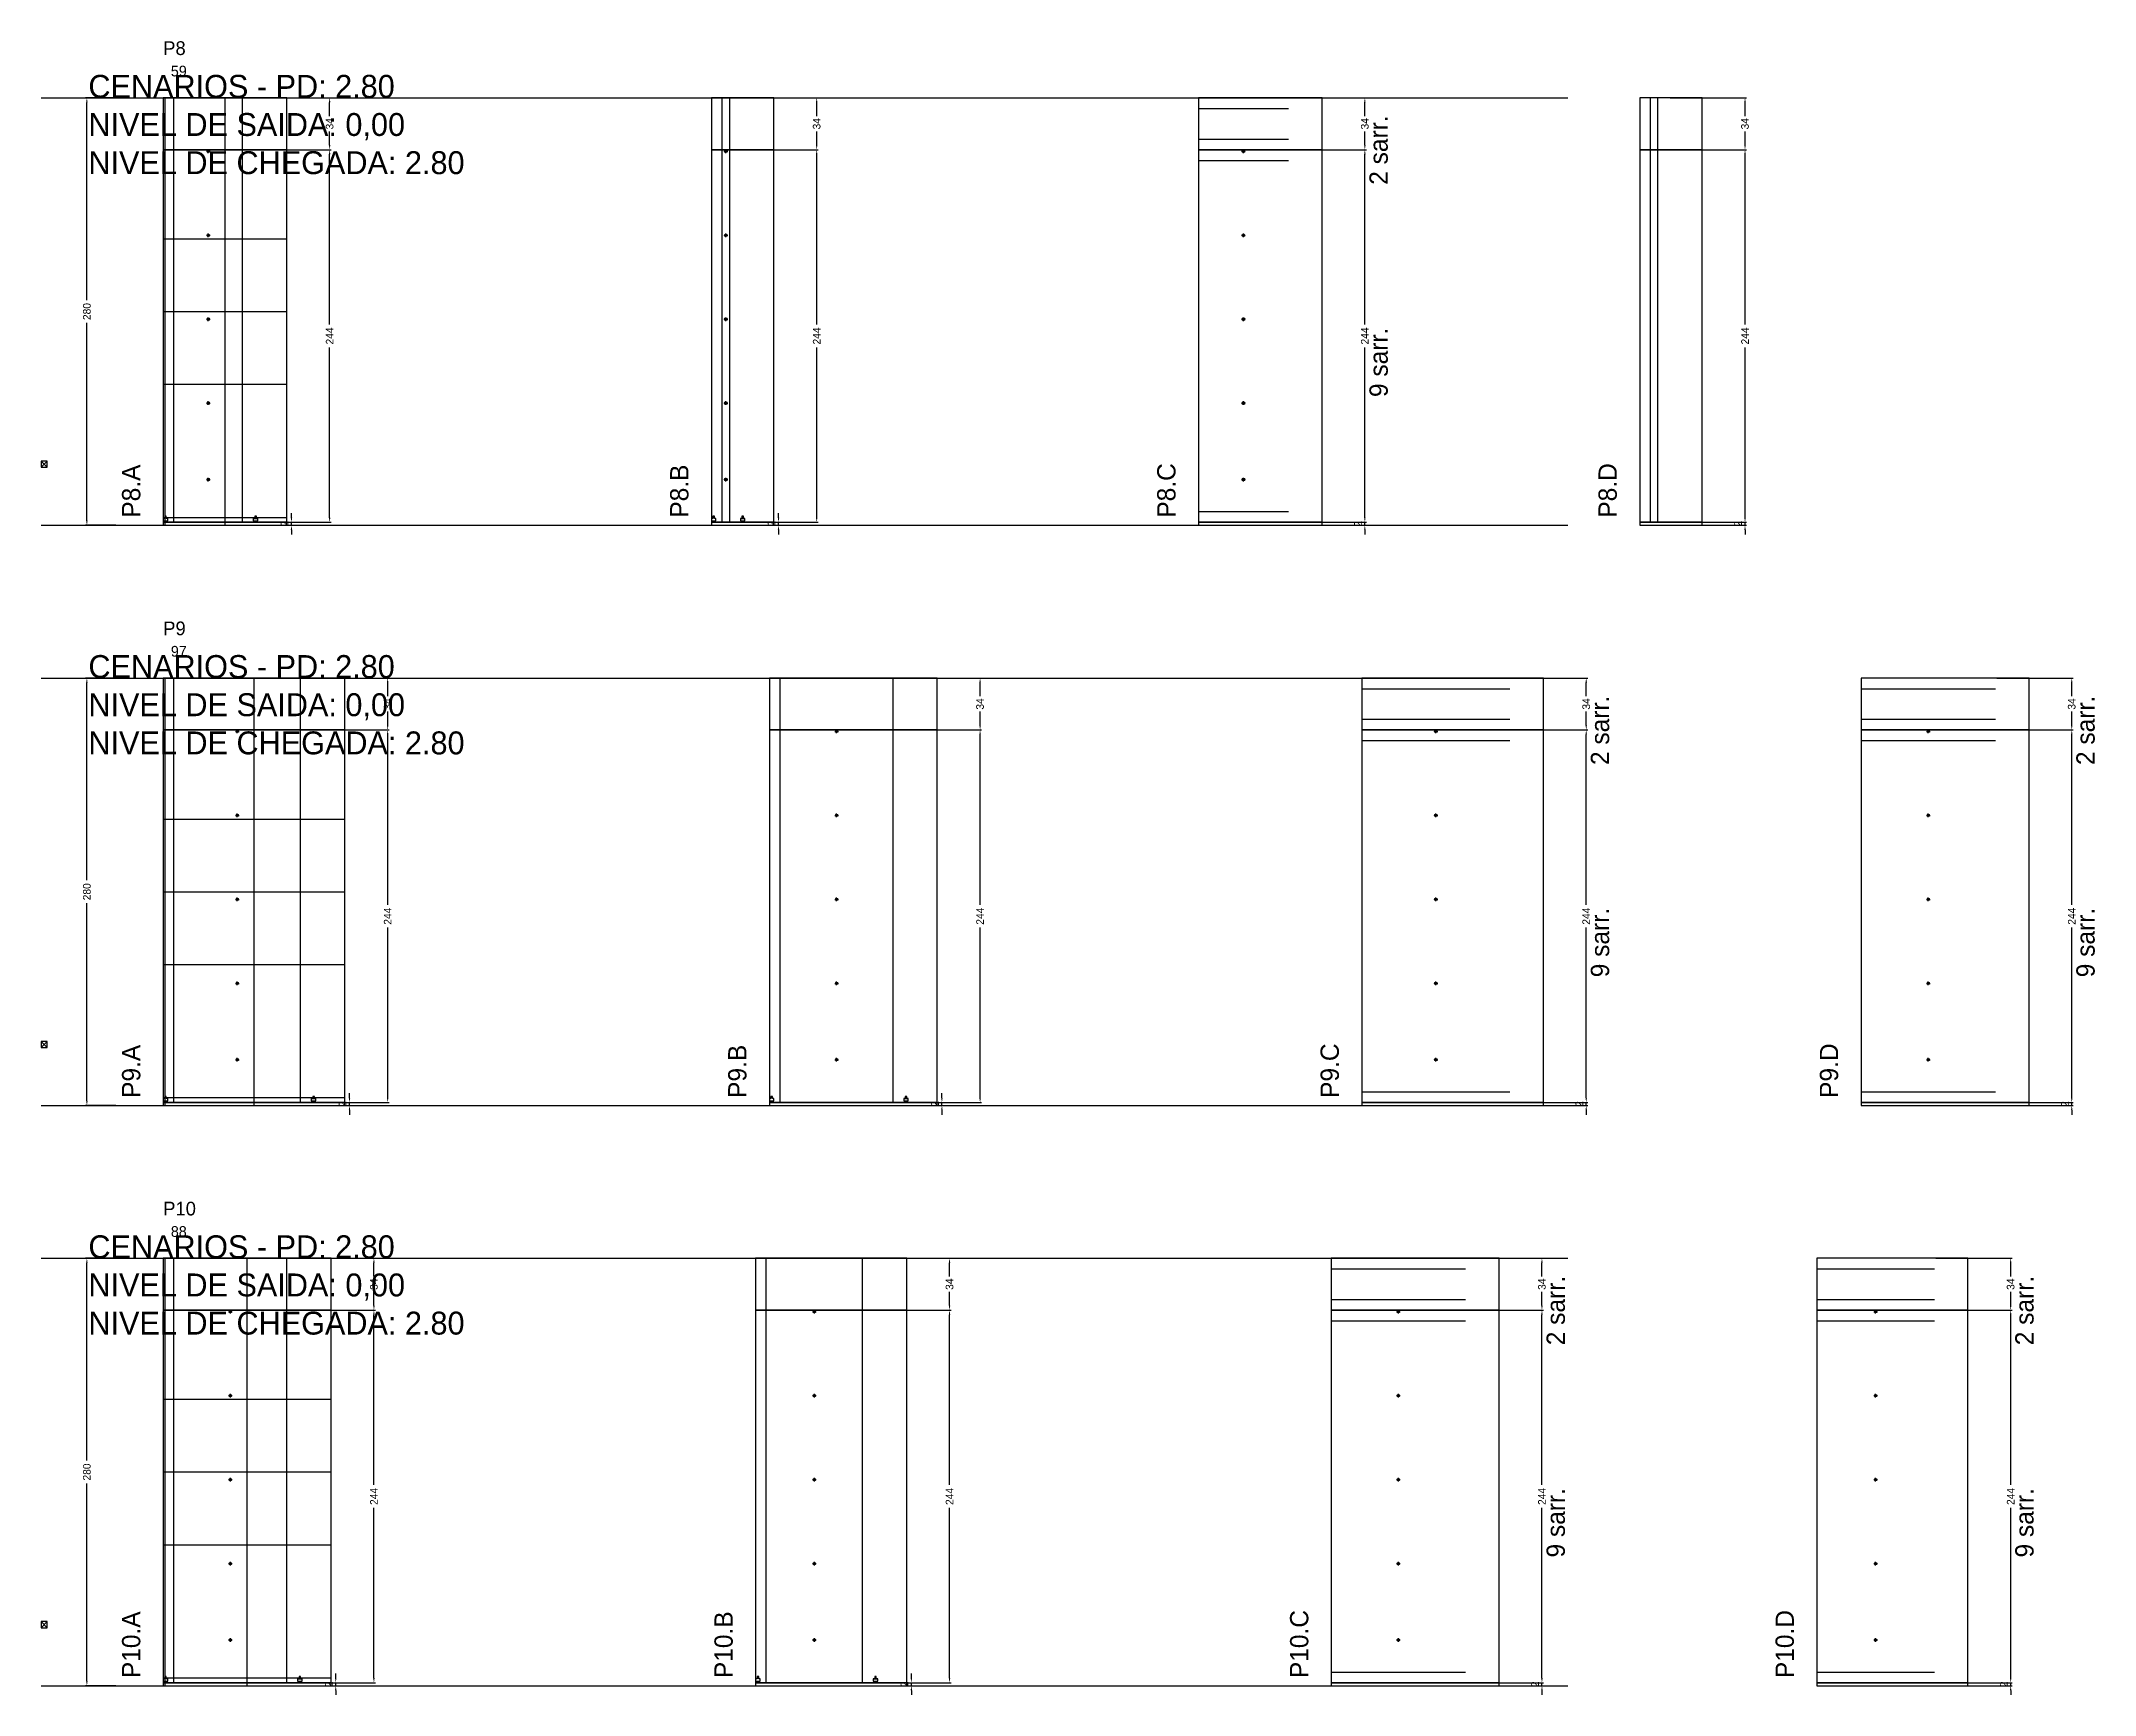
# Model space of a CAD drawing. Header units: centimetres. Extents: x -10500 to 4141, y -7986 to 295.
# Drawn here: x -7000 to -5655, y -3806 to -2723 of the extents above; entities that cross this region are included whole.
import ezdxf

# ---------------------------------------------------------------- set-up
doc = ezdxf.new("R2010")
doc.units = ezdxf.units.CM
doc.linetypes.add('DASHED', pattern=[2, -2])
for name, color, linetype in [('CHAPA', 140, 'Continuous'), ('COTA', 241, 'Continuous'), ('COTAS FURACAO', 16, 'Continuous'), ('Madeira', 30, 'Continuous'), ('MEIO_PONT', 160, 'Continuous'), ('NOMENCLATURA', 7, 'Continuous'), ('Nível', 160, 'Continuous'), ('Painéis', 200, 'Continuous'), ('Perfil Metálico', 150, 'Continuous'), ('SARR_2.2x7', 40, 'Continuous'), ('SARRAFO DE PRESSAO', 200, 'Continuous'), ('texto', 7, 'Continuous'), ('TEXTO_GERAL', 7, 'Continuous')]:
    doc.layers.add(name, color=color, linetype=linetype)
doc.dimstyles.new('PAINEL-NOVA', dxfattribs={"dimtxt": 5, "dimasz": 3, "dimexe": 1, "dimexo": 1, "dimgap": 1, "dimtad": 1, "dimcen": 2.5, "dimazin": 3, "dimtfac": 1, "dimtmove": 0, "dimatfit": 3})

# ---------------------------------------------------------------- blocks, each defined once
blk = doc.blocks.new('_CLOSEDFILLED')
at = {"color": 0, "linetype": 'BYBLOCK'}
blk.add_solid([(-1, 0.16), (0, 0), (-1, -0.16)], dxfattribs=at)
blk = doc.blocks.new('*D183')
for p, q in [((-6951, -2760), (-6971, -2760)), ((-6970, -2892.5), (-6970, -2763)), ((-6970, -3037), (-6970, -2907.5)), ((-6951, -3040), (-6971, -3040))]:
    blk.add_line(p, q)
at = {"layer": 'Defpoints'}
for p in [(-6950, -2760), (-6970, -3040), (-6950, -3040)]:
    blk.add_point(p, dxfattribs=at)
at = {"layer": 'COTA', "xscale": 3, "yscale": 3}
for p, rotation in [((-6970, -2760), 90), ((-6970, -3040), 270)]:
    blk.add_blockref('_CLOSEDFILLED', p, dxfattribs=dict(at, rotation=rotation))
at = {"layer": 'COTA', "insert": (-6970, -2900), "char_height": 5, "attachment_point": 5, "rotation": 90}
blk.add_mtext('280', dxfattribs=at)
blk = doc.blocks.new('MULDURA')
at = {"layer": 'Paineis'}
for p, q in [((0, 0), (4, 4)), ((4, 0), (0, 4))]:
    blk.add_line(p, q, dxfattribs=at)
blk.add_lwpolyline([(0, 0), (4, 0), (4, 4), (0, 4)], close=True, dxfattribs=at)
blk = doc.blocks.new('*D185')
for p, q in [((-6860, -2794), (-6810, -2794)), ((-6811, -2908.5), (-6811, -2797)), ((-6811, -3035), (-6811, -2923.5)), ((-6860, -3038), (-6810, -3038))]:
    blk.add_line(p, q)
at = {"layer": 'Defpoints'}
for p in [(-6861, -2794), (-6861, -3038), (-6811, -3038)]:
    blk.add_point(p, dxfattribs=at)
at = {"layer": 'COTA', "xscale": 3, "yscale": 3}
for p, rotation in [((-6811, -2794), 90), ((-6811, -3038), 270)]:
    blk.add_blockref('_CLOSEDFILLED', p, dxfattribs=dict(at, rotation=rotation))
at = {"layer": 'COTA', "insert": (-6811, -2916), "char_height": 5, "attachment_point": 5, "rotation": 90}
blk.add_mtext('244', dxfattribs=at)
blk = doc.blocks.new('*D186')
for p, q in [((-6860, -2760), (-6810, -2760)), ((-6811, -2772), (-6811, -2763)), ((-6811, -2791), (-6811, -2782)), ((-6860, -2794), (-6810, -2794))]:
    blk.add_line(p, q)
at = {"layer": 'Defpoints'}
for p in [(-6861, -2760), (-6861, -2794), (-6811, -2794)]:
    blk.add_point(p, dxfattribs=at)
at = {"layer": 'COTA', "xscale": 3, "yscale": 3}
for p, rotation in [((-6811, -2760), 90), ((-6811, -2794), 270)]:
    blk.add_blockref('_CLOSEDFILLED', p, dxfattribs=dict(at, rotation=rotation))
at = {"layer": 'COTA', "insert": (-6811, -2777), "char_height": 5, "attachment_point": 5, "rotation": 90}
blk.add_mtext('34', dxfattribs=at)
blk = doc.blocks.new('SLIPTEE')
at = {"layer": 'Paineis'}
blk.add_lwpolyline([(0, 0), (3, 0), (3, 1.5), (2, 1.5), (2, 3), (1, 3), (1, 1.5), (0, 1.5)], close=True, dxfattribs=at)
blk = doc.blocks.new('SLIPTDD')
at = {"layer": 'Paineis'}
blk.add_line((0, 1.5), (3, 1.5), dxfattribs=at)
blk.add_lwpolyline([(0, 0), (3, 0), (3, 1.5), (2, 1.5), (2, 3), (1, 3), (1, 1.5), (0, 1.5)], close=True, dxfattribs=at)
blk = doc.blocks.new('furacao')
at = {"layer": 'COTAS FURACAO'}
for p, q in [((-1.2, 0), (1.2, 0)), ((0, -1.2), (0, 1.2))]:
    blk.add_line(p, q, dxfattribs=at)
blk.add_circle((0, 0), 0.8, dxfattribs=at)
blk = doc.blocks.new('*D188')
for p, q in [((-6541, -2794), (-6491, -2794)), ((-6492, -2908.5), (-6492, -2797)), ((-6492, -3035), (-6492, -2923.5)), ((-6541, -3038), (-6491, -3038))]:
    blk.add_line(p, q)
at = {"layer": 'Defpoints'}
for p in [(-6542, -2794), (-6542, -3038), (-6492, -3038)]:
    blk.add_point(p, dxfattribs=at)
at = {"layer": 'COTA', "xscale": 3, "yscale": 3}
for p, rotation in [((-6492, -2794), 90), ((-6492, -3038), 270)]:
    blk.add_blockref('_CLOSEDFILLED', p, dxfattribs=dict(at, rotation=rotation))
at = {"layer": 'COTA', "insert": (-6492, -2916), "char_height": 5, "attachment_point": 5, "rotation": 90}
blk.add_mtext('244', dxfattribs=at)
blk = doc.blocks.new('*D189')
for p, q in [((-6541, -2760), (-6491, -2760)), ((-6492, -2772), (-6492, -2763)), ((-6492, -2791), (-6492, -2782)), ((-6541, -2794), (-6491, -2794))]:
    blk.add_line(p, q)
at = {"layer": 'Defpoints'}
for p in [(-6542, -2760), (-6542, -2794), (-6492, -2794)]:
    blk.add_point(p, dxfattribs=at)
at = {"layer": 'COTA', "xscale": 3, "yscale": 3}
for p, rotation in [((-6492, -2760), 90), ((-6492, -2794), 270)]:
    blk.add_blockref('_CLOSEDFILLED', p, dxfattribs=dict(at, rotation=rotation))
at = {"layer": 'COTA', "insert": (-6492, -2777), "char_height": 5, "attachment_point": 5, "rotation": 90}
blk.add_mtext('34', dxfattribs=at)
blk = doc.blocks.new('*D191')
for p, q in [((-6182, -2794), (-6132, -2794)), ((-6133, -2908.5), (-6133, -2797)), ((-6133, -3035), (-6133, -2923.5)), ((-6182, -3038), (-6132, -3038))]:
    blk.add_line(p, q)
at = {"layer": 'Defpoints'}
for p in [(-6183, -2794), (-6183, -3038), (-6133, -3038)]:
    blk.add_point(p, dxfattribs=at)
at = {"layer": 'COTA', "xscale": 3, "yscale": 3}
for p, rotation in [((-6133, -2794), 90), ((-6133, -3038), 270)]:
    blk.add_blockref('_CLOSEDFILLED', p, dxfattribs=dict(at, rotation=rotation))
at = {"layer": 'COTA', "insert": (-6133, -2916), "char_height": 5, "attachment_point": 5, "rotation": 90}
blk.add_mtext('244', dxfattribs=at)
blk = doc.blocks.new('*D192')
for p, q in [((-6182, -2760), (-6132, -2760)), ((-6133, -2772), (-6133, -2763)), ((-6133, -2791), (-6133, -2782)), ((-6182, -2794), (-6132, -2794))]:
    blk.add_line(p, q)
at = {"layer": 'Defpoints'}
for p in [(-6183, -2760), (-6183, -2794), (-6133, -2794)]:
    blk.add_point(p, dxfattribs=at)
at = {"layer": 'COTA', "xscale": 3, "yscale": 3}
for p, rotation in [((-6133, -2760), 90), ((-6133, -2794), 270)]:
    blk.add_blockref('_CLOSEDFILLED', p, dxfattribs=dict(at, rotation=rotation))
at = {"layer": 'COTA', "insert": (-6133, -2777), "char_height": 5, "attachment_point": 5, "rotation": 90}
blk.add_mtext('34', dxfattribs=at)
blk = doc.blocks.new('*D194')
for p, q in [((-5933, -2794), (-5883, -2794)), ((-5884, -2908.5), (-5884, -2797)), ((-5884, -3035), (-5884, -2923.5)), ((-5933, -3038), (-5883, -3038))]:
    blk.add_line(p, q)
at = {"layer": 'Defpoints'}
for p in [(-5934, -2794), (-5934, -3038), (-5884, -3038)]:
    blk.add_point(p, dxfattribs=at)
at = {"layer": 'COTA', "xscale": 3, "yscale": 3}
for p, rotation in [((-5884, -2794), 90), ((-5884, -3038), 270)]:
    blk.add_blockref('_CLOSEDFILLED', p, dxfattribs=dict(at, rotation=rotation))
at = {"layer": 'COTA', "insert": (-5884, -2916), "char_height": 5, "attachment_point": 5, "rotation": 90}
blk.add_mtext('244', dxfattribs=at)
blk = doc.blocks.new('*D195')
for p, q in [((-5933, -2760), (-5883, -2760)), ((-5884, -2772), (-5884, -2763)), ((-5884, -2791), (-5884, -2782)), ((-5933, -2794), (-5883, -2794))]:
    blk.add_line(p, q)
at = {"layer": 'Defpoints'}
for p in [(-5934, -2760), (-5934, -2794), (-5884, -2794)]:
    blk.add_point(p, dxfattribs=at)
at = {"layer": 'COTA', "xscale": 3, "yscale": 3}
for p, rotation in [((-5884, -2760), 90), ((-5884, -2794), 270)]:
    blk.add_blockref('_CLOSEDFILLED', p, dxfattribs=dict(at, rotation=rotation))
at = {"layer": 'COTA', "insert": (-5884, -2777), "char_height": 5, "attachment_point": 5, "rotation": 90}
blk.add_mtext('34', dxfattribs=at)
blk = doc.blocks.new('*D209')
for p, q in [((-6951, -3140), (-6971, -3140)), ((-6970, -3272.5), (-6970, -3143)), ((-6970, -3417), (-6970, -3287.5)), ((-6951, -3420), (-6971, -3420))]:
    blk.add_line(p, q)
at = {"layer": 'Defpoints'}
for p in [(-6950, -3140), (-6970, -3420), (-6950, -3420)]:
    blk.add_point(p, dxfattribs=at)
at = {"layer": 'COTA', "xscale": 3, "yscale": 3}
for p, rotation in [((-6970, -3140), 90), ((-6970, -3420), 270)]:
    blk.add_blockref('_CLOSEDFILLED', p, dxfattribs=dict(at, rotation=rotation))
at = {"layer": 'COTA', "insert": (-6970, -3280), "char_height": 5, "attachment_point": 5, "rotation": 90}
blk.add_mtext('280', dxfattribs=at)
blk = doc.blocks.new('*D211')
for p, q in [((-6822, -3174), (-6772, -3174)), ((-6773, -3288.5), (-6773, -3177)), ((-6773, -3415), (-6773, -3303.5)), ((-6822, -3418), (-6772, -3418))]:
    blk.add_line(p, q)
at = {"layer": 'Defpoints'}
for p in [(-6823, -3174), (-6823, -3418), (-6773, -3418)]:
    blk.add_point(p, dxfattribs=at)
at = {"layer": 'COTA', "xscale": 3, "yscale": 3}
for p, rotation in [((-6773, -3174), 90), ((-6773, -3418), 270)]:
    blk.add_blockref('_CLOSEDFILLED', p, dxfattribs=dict(at, rotation=rotation))
at = {"layer": 'COTA', "insert": (-6773, -3296), "char_height": 5, "attachment_point": 5, "rotation": 90}
blk.add_mtext('244', dxfattribs=at)
blk = doc.blocks.new('*D212')
for p, q in [((-6822, -3140), (-6772, -3140)), ((-6773, -3152), (-6773, -3143)), ((-6822, -3174), (-6772, -3174)), ((-6773, -3171), (-6773, -3162))]:
    blk.add_line(p, q)
at = {"layer": 'Defpoints'}
for p in [(-6823, -3140), (-6823, -3174), (-6773, -3174)]:
    blk.add_point(p, dxfattribs=at)
at = {"layer": 'COTA', "xscale": 3, "yscale": 3}
for p, rotation in [((-6773, -3140), 90), ((-6773, -3174), 270)]:
    blk.add_blockref('_CLOSEDFILLED', p, dxfattribs=dict(at, rotation=rotation))
at = {"layer": 'COTA', "insert": (-6773, -3157), "char_height": 5, "attachment_point": 5, "rotation": 90}
blk.add_mtext('34', dxfattribs=at)
blk = doc.blocks.new('*D214')
for p, q in [((-6434, -3174), (-6384, -3174)), ((-6385, -3288.5), (-6385, -3177)), ((-6385, -3415), (-6385, -3303.5)), ((-6434, -3418), (-6384, -3418))]:
    blk.add_line(p, q)
at = {"layer": 'Defpoints'}
for p in [(-6435, -3174), (-6435, -3418), (-6385, -3418)]:
    blk.add_point(p, dxfattribs=at)
at = {"layer": 'COTA', "xscale": 3, "yscale": 3}
for p, rotation in [((-6385, -3174), 90), ((-6385, -3418), 270)]:
    blk.add_blockref('_CLOSEDFILLED', p, dxfattribs=dict(at, rotation=rotation))
at = {"layer": 'COTA', "insert": (-6385, -3296), "char_height": 5, "attachment_point": 5, "rotation": 90}
blk.add_mtext('244', dxfattribs=at)
blk = doc.blocks.new('*D215')
for p, q in [((-6434, -3140), (-6384, -3140)), ((-6385, -3152), (-6385, -3143)), ((-6434, -3174), (-6384, -3174)), ((-6385, -3171), (-6385, -3162))]:
    blk.add_line(p, q)
at = {"layer": 'Defpoints'}
for p in [(-6435, -3140), (-6435, -3174), (-6385, -3174)]:
    blk.add_point(p, dxfattribs=at)
at = {"layer": 'COTA', "xscale": 3, "yscale": 3}
for p, rotation in [((-6385, -3140), 90), ((-6385, -3174), 270)]:
    blk.add_blockref('_CLOSEDFILLED', p, dxfattribs=dict(at, rotation=rotation))
at = {"layer": 'COTA', "insert": (-6385, -3157), "char_height": 5, "attachment_point": 5, "rotation": 90}
blk.add_mtext('34', dxfattribs=at)
blk = doc.blocks.new('*D217')
for p, q in [((-6037, -3174), (-5987, -3174)), ((-5988, -3288.5), (-5988, -3177)), ((-5988, -3415), (-5988, -3303.5)), ((-6037, -3418), (-5987, -3418))]:
    blk.add_line(p, q)
at = {"layer": 'Defpoints'}
for p in [(-6038, -3174), (-6038, -3418), (-5988, -3418)]:
    blk.add_point(p, dxfattribs=at)
at = {"layer": 'COTA', "xscale": 3, "yscale": 3}
for p, rotation in [((-5988, -3174), 90), ((-5988, -3418), 270)]:
    blk.add_blockref('_CLOSEDFILLED', p, dxfattribs=dict(at, rotation=rotation))
at = {"layer": 'COTA', "insert": (-5988, -3296), "char_height": 5, "attachment_point": 5, "rotation": 90}
blk.add_mtext('244', dxfattribs=at)
blk = doc.blocks.new('*D218')
for p, q in [((-6037, -3140), (-5987, -3140)), ((-5988, -3152), (-5988, -3143)), ((-6037, -3174), (-5987, -3174)), ((-5988, -3171), (-5988, -3162))]:
    blk.add_line(p, q)
at = {"layer": 'Defpoints'}
for p in [(-6038, -3140), (-6038, -3174), (-5988, -3174)]:
    blk.add_point(p, dxfattribs=at)
at = {"layer": 'COTA', "xscale": 3, "yscale": 3}
for p, rotation in [((-5988, -3140), 90), ((-5988, -3174), 270)]:
    blk.add_blockref('_CLOSEDFILLED', p, dxfattribs=dict(at, rotation=rotation))
at = {"layer": 'COTA', "insert": (-5988, -3157), "char_height": 5, "attachment_point": 5, "rotation": 90}
blk.add_mtext('34', dxfattribs=at)
blk = doc.blocks.new('*D220')
for p, q in [((-5719, -3174), (-5669, -3174)), ((-5670, -3288.5), (-5670, -3177)), ((-5670, -3415), (-5670, -3303.5)), ((-5719, -3418), (-5669, -3418))]:
    blk.add_line(p, q)
at = {"layer": 'Defpoints'}
for p in [(-5720, -3174), (-5720, -3418), (-5670, -3418)]:
    blk.add_point(p, dxfattribs=at)
at = {"layer": 'COTA', "xscale": 3, "yscale": 3}
for p, rotation in [((-5670, -3174), 90), ((-5670, -3418), 270)]:
    blk.add_blockref('_CLOSEDFILLED', p, dxfattribs=dict(at, rotation=rotation))
at = {"layer": 'COTA', "insert": (-5670, -3296), "char_height": 5, "attachment_point": 5, "rotation": 90}
blk.add_mtext('244', dxfattribs=at)
blk = doc.blocks.new('*D221')
for p, q in [((-5719, -3140), (-5669, -3140)), ((-5670, -3152), (-5670, -3143)), ((-5719, -3174), (-5669, -3174)), ((-5670, -3171), (-5670, -3162))]:
    blk.add_line(p, q)
at = {"layer": 'Defpoints'}
for p in [(-5720, -3140), (-5720, -3174), (-5670, -3174)]:
    blk.add_point(p, dxfattribs=at)
at = {"layer": 'COTA', "xscale": 3, "yscale": 3}
for p, rotation in [((-5670, -3140), 90), ((-5670, -3174), 270)]:
    blk.add_blockref('_CLOSEDFILLED', p, dxfattribs=dict(at, rotation=rotation))
at = {"layer": 'COTA', "insert": (-5670, -3157), "char_height": 5, "attachment_point": 5, "rotation": 90}
blk.add_mtext('34', dxfattribs=at)
blk = doc.blocks.new('*D235')
for p, q in [((-6951, -3520), (-6971, -3520)), ((-6970, -3652.5), (-6970, -3523)), ((-6970, -3797), (-6970, -3667.5)), ((-6951, -3800), (-6971, -3800))]:
    blk.add_line(p, q)
at = {"layer": 'Defpoints'}
for p in [(-6950, -3520), (-6970, -3800), (-6950, -3800)]:
    blk.add_point(p, dxfattribs=at)
at = {"layer": 'COTA', "xscale": 3, "yscale": 3}
for p, rotation in [((-6970, -3520), 90), ((-6970, -3800), 270)]:
    blk.add_blockref('_CLOSEDFILLED', p, dxfattribs=dict(at, rotation=rotation))
at = {"layer": 'COTA', "insert": (-6970, -3660), "char_height": 5, "attachment_point": 5, "rotation": 90}
blk.add_mtext('280', dxfattribs=at)
blk = doc.blocks.new('*D237')
for p, q in [((-6831, -3554), (-6781, -3554)), ((-6782, -3668.5), (-6782, -3557)), ((-6782, -3795), (-6782, -3683.5)), ((-6831, -3798), (-6781, -3798))]:
    blk.add_line(p, q)
at = {"layer": 'Defpoints'}
for p in [(-6832, -3554), (-6832, -3798), (-6782, -3798)]:
    blk.add_point(p, dxfattribs=at)
at = {"layer": 'COTA', "xscale": 3, "yscale": 3}
for p, rotation in [((-6782, -3554), 90), ((-6782, -3798), 270)]:
    blk.add_blockref('_CLOSEDFILLED', p, dxfattribs=dict(at, rotation=rotation))
at = {"layer": 'COTA', "insert": (-6782, -3676), "char_height": 5, "attachment_point": 5, "rotation": 90}
blk.add_mtext('244', dxfattribs=at)
blk = doc.blocks.new('*D238')
for p, q in [((-6831, -3520), (-6781, -3520)), ((-6782, -3532), (-6782, -3523)), ((-6782, -3551), (-6782, -3542)), ((-6831, -3554), (-6781, -3554))]:
    blk.add_line(p, q)
at = {"layer": 'Defpoints'}
for p in [(-6832, -3520), (-6832, -3554), (-6782, -3554)]:
    blk.add_point(p, dxfattribs=at)
at = {"layer": 'COTA', "xscale": 3, "yscale": 3}
for p, rotation in [((-6782, -3520), 90), ((-6782, -3554), 270)]:
    blk.add_blockref('_CLOSEDFILLED', p, dxfattribs=dict(at, rotation=rotation))
at = {"layer": 'COTA', "insert": (-6782, -3537), "char_height": 5, "attachment_point": 5, "rotation": 90}
blk.add_mtext('34', dxfattribs=at)
blk = doc.blocks.new('*D240')
for p, q in [((-6454, -3554), (-6404, -3554)), ((-6405, -3668.5), (-6405, -3557)), ((-6405, -3795), (-6405, -3683.5)), ((-6454, -3798), (-6404, -3798))]:
    blk.add_line(p, q)
at = {"layer": 'Defpoints'}
for p in [(-6455, -3554), (-6455, -3798), (-6405, -3798)]:
    blk.add_point(p, dxfattribs=at)
at = {"layer": 'COTA', "xscale": 3, "yscale": 3}
for p, rotation in [((-6405, -3554), 90), ((-6405, -3798), 270)]:
    blk.add_blockref('_CLOSEDFILLED', p, dxfattribs=dict(at, rotation=rotation))
at = {"layer": 'COTA', "insert": (-6405, -3676), "char_height": 5, "attachment_point": 5, "rotation": 90}
blk.add_mtext('244', dxfattribs=at)
blk = doc.blocks.new('*D241')
for p, q in [((-6454, -3520), (-6404, -3520)), ((-6405, -3532), (-6405, -3523)), ((-6405, -3551), (-6405, -3542)), ((-6454, -3554), (-6404, -3554))]:
    blk.add_line(p, q)
at = {"layer": 'Defpoints'}
for p in [(-6455, -3520), (-6455, -3554), (-6405, -3554)]:
    blk.add_point(p, dxfattribs=at)
at = {"layer": 'COTA', "xscale": 3, "yscale": 3}
for p, rotation in [((-6405, -3520), 90), ((-6405, -3554), 270)]:
    blk.add_blockref('_CLOSEDFILLED', p, dxfattribs=dict(at, rotation=rotation))
at = {"layer": 'COTA', "insert": (-6405, -3537), "char_height": 5, "attachment_point": 5, "rotation": 90}
blk.add_mtext('34', dxfattribs=at)
blk = doc.blocks.new('*D243')
for p, q in [((-6066, -3554), (-6016, -3554)), ((-6017, -3668.5), (-6017, -3557)), ((-6017, -3795), (-6017, -3683.5)), ((-6066, -3798), (-6016, -3798))]:
    blk.add_line(p, q)
at = {"layer": 'Defpoints'}
for p in [(-6067, -3554), (-6067, -3798), (-6017, -3798)]:
    blk.add_point(p, dxfattribs=at)
at = {"layer": 'COTA', "xscale": 3, "yscale": 3}
for p, rotation in [((-6017, -3554), 90), ((-6017, -3798), 270)]:
    blk.add_blockref('_CLOSEDFILLED', p, dxfattribs=dict(at, rotation=rotation))
at = {"layer": 'COTA', "insert": (-6017, -3676), "char_height": 5, "attachment_point": 5, "rotation": 90}
blk.add_mtext('244', dxfattribs=at)
blk = doc.blocks.new('*D244')
for p, q in [((-6066, -3520), (-6016, -3520)), ((-6017, -3532), (-6017, -3523)), ((-6017, -3551), (-6017, -3542)), ((-6066, -3554), (-6016, -3554))]:
    blk.add_line(p, q)
at = {"layer": 'Defpoints'}
for p in [(-6067, -3520), (-6067, -3554), (-6017, -3554)]:
    blk.add_point(p, dxfattribs=at)
at = {"layer": 'COTA', "xscale": 3, "yscale": 3}
for p, rotation in [((-6017, -3520), 90), ((-6017, -3554), 270)]:
    blk.add_blockref('_CLOSEDFILLED', p, dxfattribs=dict(at, rotation=rotation))
at = {"layer": 'COTA', "insert": (-6017, -3537), "char_height": 5, "attachment_point": 5, "rotation": 90}
blk.add_mtext('34', dxfattribs=at)
blk = doc.blocks.new('*D246')
for p, q in [((-5759, -3554), (-5709, -3554)), ((-5710, -3668.5), (-5710, -3557)), ((-5710, -3795), (-5710, -3683.5)), ((-5759, -3798), (-5709, -3798))]:
    blk.add_line(p, q)
at = {"layer": 'Defpoints'}
for p in [(-5760, -3554), (-5760, -3798), (-5710, -3798)]:
    blk.add_point(p, dxfattribs=at)
at = {"layer": 'COTA', "xscale": 3, "yscale": 3}
for p, rotation in [((-5710, -3554), 90), ((-5710, -3798), 270)]:
    blk.add_blockref('_CLOSEDFILLED', p, dxfattribs=dict(at, rotation=rotation))
at = {"layer": 'COTA', "insert": (-5710, -3676), "char_height": 5, "attachment_point": 5, "rotation": 90}
blk.add_mtext('244', dxfattribs=at)
blk = doc.blocks.new('*D247')
for p, q in [((-5759, -3520), (-5709, -3520)), ((-5710, -3532), (-5710, -3523)), ((-5710, -3551), (-5710, -3542)), ((-5759, -3554), (-5709, -3554))]:
    blk.add_line(p, q)
at = {"layer": 'Defpoints'}
for p in [(-5760, -3520), (-5760, -3554), (-5710, -3554)]:
    blk.add_point(p, dxfattribs=at)
at = {"layer": 'COTA', "xscale": 3, "yscale": 3}
for p, rotation in [((-5710, -3520), 90), ((-5710, -3554), 270)]:
    blk.add_blockref('_CLOSEDFILLED', p, dxfattribs=dict(at, rotation=rotation))
at = {"layer": 'COTA', "insert": (-5710, -3537), "char_height": 5, "attachment_point": 5, "rotation": 90}
blk.add_mtext('34', dxfattribs=at)

msp = doc.modelspace()

# ---------------------------------------------------------------- linework, layer by layer
at = {"layer": 'CHAPA'}
for points in [[(-6920, -3040), (-6918.8, -3040), (-6918.8, -2760), (-6920, -2760)], [(-6920, -3420), (-6918.8, -3420), (-6918.8, -3140), (-6920, -3140)], [(-6920, -3800), (-6918.8, -3800), (-6918.8, -3520), (-6920, -3520)]]:
    msp.add_lwpolyline(points, close=True, dxfattribs=at)
at = {"layer": 'Madeira'}
for points in [[(-6920, -2852.4), (-6839, -2852.4)], [(-6920, -2947.6), (-6839, -2947.6)], [(-6920, -3232.4), (-6801, -3232.4)], [(-6920, -3327.6), (-6801, -3327.6)], [(-6920, -3612.4), (-6810, -3612.4)], [(-6920, -3707.6), (-6810, -3707.6)]]:
    msp.add_lwpolyline(points, dxfattribs=at)
at = {"layer": 'MEIO_PONT'}
for points in [[(-6920, -2900), (-6839, -2900)], [(-6920, -3280), (-6801, -3280)], [(-6920, -3660), (-6810, -3660)]]:
    msp.add_lwpolyline(points, dxfattribs=at)
at = {"layer": 'Nível', "linetype": 'DASHED'}
for points in [[(-7000, -2760), (-6000, -2760)], [(-7000, -3040), (-6000, -3040)], [(-7000, -3140), (-6000, -3140)], [(-7000, -3420), (-6000, -3420)], [(-7000, -3520), (-6000, -3520)], [(-7000, -3800), (-6000, -3800)]]:
    msp.add_lwpolyline(points, dxfattribs=at)
at = {"layer": 'Painéis'}
for points in [[(-6920, -2794), (-6839, -2794), (-6839, -2760), (-6920, -2760)], [(-6920, -3040), (-6839, -3040), (-6839, -2760), (-6920, -2760)], [(-6561, -2794), (-6520, -2794), (-6520, -2760), (-6561, -2760)], [(-6242, -2794), (-6161, -2794), (-6161, -2760), (-6242, -2760)], [(-5953, -2794), (-5912, -2794), (-5912, -2760), (-5953, -2760)], [(-6920, -3038), (-6839, -3038), (-6839, -2794), (-6920, -2794)], [(-6561, -3038), (-6520, -3038), (-6520, -2794), (-6561, -2794)], [(-6242, -3038), (-6161, -3038), (-6161, -2794), (-6242, -2794)], [(-5953, -3038), (-5912, -3038), (-5912, -2794), (-5953, -2794)], [(-6920, -3040), (-6839, -3040), (-6839, -3038), (-6920, -3038)], [(-6561, -3040), (-6520, -3040), (-6520, -3038), (-6561, -3038)], [(-6242, -3040), (-6161, -3040), (-6161, -3038), (-6242, -3038)], [(-5953, -3040), (-5912, -3040), (-5912, -3038), (-5953, -3038)], [(-6920, -3174), (-6801, -3174), (-6801, -3140), (-6920, -3140)], [(-6920, -3420), (-6801, -3420), (-6801, -3140), (-6920, -3140)], [(-6523, -3174), (-6413, -3174), (-6413, -3140), (-6523, -3140)], [(-6135, -3174), (-6016, -3174), (-6016, -3140), (-6135, -3140)], [(-5808, -3174), (-5698, -3174), (-5698, -3140), (-5808, -3140)], [(-6920, -3418), (-6801, -3418), (-6801, -3174), (-6920, -3174)], [(-6523, -3418), (-6413, -3418), (-6413, -3174), (-6523, -3174)], [(-6135, -3418), (-6016, -3418), (-6016, -3174), (-6135, -3174)], [(-5808, -3418), (-5698, -3418), (-5698, -3174), (-5808, -3174)], [(-6920, -3420), (-6801, -3420), (-6801, -3418), (-6920, -3418)], [(-6523, -3420), (-6413, -3420), (-6413, -3418), (-6523, -3418)], [(-6135, -3420), (-6016, -3420), (-6016, -3418), (-6135, -3418)], [(-5808, -3420), (-5698, -3420), (-5698, -3418), (-5808, -3418)], [(-6920, -3554), (-6810, -3554), (-6810, -3520), (-6920, -3520)], [(-6920, -3800), (-6810, -3800), (-6810, -3520), (-6920, -3520)], [(-6532, -3554), (-6433, -3554), (-6433, -3520), (-6532, -3520)], [(-6155, -3554), (-6045, -3554), (-6045, -3520), (-6155, -3520)], [(-5837, -3554), (-5738, -3554), (-5738, -3520), (-5837, -3520)], [(-6920, -3798), (-6810, -3798), (-6810, -3554), (-6920, -3554)], [(-6532, -3798), (-6433, -3798), (-6433, -3554), (-6532, -3554)], [(-6155, -3798), (-6045, -3798), (-6045, -3554), (-6155, -3554)], [(-5837, -3798), (-5738, -3798), (-5738, -3554), (-5837, -3554)], [(-6920, -3800), (-6810, -3800), (-6810, -3798), (-6920, -3798)], [(-6532, -3800), (-6433, -3800), (-6433, -3798), (-6532, -3798)], [(-6155, -3800), (-6045, -3800), (-6045, -3798), (-6155, -3798)], [(-5837, -3800), (-5738, -3800), (-5738, -3798), (-5837, -3798)]]:
    msp.add_lwpolyline(points, close=True, dxfattribs=at)
at = {"layer": 'Perfil Metálico'}
for p, q in [((-6879.5, -3040), (-6879.5, -2760)), ((-6860.5, -3420), (-6860.5, -3140)), ((-6865, -3800), (-6865, -3520))]:
    msp.add_line(p, q, dxfattribs=at)
at = {"layer": 'SARR_2.2x7'}
for points in [[(-6913, -2794), (-6913, -2760)], [(-6868, -2794), (-6868, -2760)], [(-6554, -2794), (-6554, -2760)], [(-6549, -2794), (-6549, -2760)], [(-6242, -2767), (-6183, -2767)], [(-5946, -2794), (-5946, -2760)], [(-5941, -2794), (-5941, -2760)], [(-6242, -2787), (-6183, -2787)], [(-6242, -2801), (-6183, -2801)], [(-6242, -3031), (-6183, -3031)], [(-6913, -3174), (-6913, -3140)], [(-6830, -3174), (-6830, -3140)], [(-6516, -3174), (-6516, -3140)], [(-6442, -3174), (-6442, -3140)], [(-6135, -3147), (-6038, -3147)], [(-5808, -3147), (-5720, -3147)], [(-6135, -3167), (-6038, -3167)], [(-5808, -3167), (-5720, -3167)], [(-6135, -3181), (-6038, -3181)], [(-5808, -3181), (-5720, -3181)], [(-6135, -3411), (-6038, -3411)], [(-5808, -3411), (-5720, -3411)], [(-6913, -3554), (-6913, -3520)], [(-6839, -3554), (-6839, -3520)], [(-6525, -3554), (-6525, -3520)], [(-6462, -3554), (-6462, -3520)], [(-6155, -3527), (-6067, -3527)], [(-5837, -3527), (-5760, -3527)], [(-6155, -3547), (-6067, -3547)], [(-5837, -3547), (-5760, -3547)], [(-6155, -3561), (-6067, -3561)], [(-5837, -3561), (-5760, -3561)], [(-6155, -3791), (-6067, -3791)], [(-5837, -3791), (-5760, -3791)]]:
    msp.add_lwpolyline(points, dxfattribs=at)
at = {"layer": 'SARR_2.2x7', "linetype": 'DASHED'}
for points in [[(-6913, -3038), (-6913, -2794)], [(-6868, -3038), (-6868, -2794)], [(-6554, -3038), (-6554, -2794)], [(-6549, -3038), (-6549, -2794)], [(-5946, -3038), (-5946, -2794)], [(-5941, -3038), (-5941, -2794)], [(-6913, -3418), (-6913, -3174)], [(-6830, -3418), (-6830, -3174)], [(-6516, -3418), (-6516, -3174)], [(-6442, -3418), (-6442, -3174)], [(-6913, -3798), (-6913, -3554)], [(-6839, -3798), (-6839, -3554)], [(-6525, -3798), (-6525, -3554)], [(-6462, -3798), (-6462, -3554)]]:
    msp.add_lwpolyline(points, dxfattribs=at)
at = {"layer": 'SARRAFO DE PRESSAO'}
for points in [[(-6920, -3040), (-6839, -3040), (-6839, -3035), (-6920, -3035)], [(-6920, -3420), (-6801, -3420), (-6801, -3415), (-6920, -3415)], [(-6920, -3800), (-6810, -3800), (-6810, -3795), (-6920, -3795)]]:
    msp.add_lwpolyline(points, close=True, dxfattribs=at)

# ---------------------------------------------------------------- block references
at = {"layer": 'COTA'}
for name, p in [('furacao', (-6890.5, -2795)), ('furacao', (-6551.5, -2795)), ('furacao', (-6212.5, -2795)), ('furacao', (-6890.5, -2850)), ('furacao', (-6551.5, -2850)), ('furacao', (-6212.5, -2850)), ('furacao', (-6890.5, -2905)), ('furacao', (-6551.5, -2905)), ('furacao', (-6212.5, -2905)), ('furacao', (-6890.5, -2960)), ('furacao', (-6551.5, -2960)), ('furacao', (-6212.5, -2960)), ('MULDURA', (-7000, -3002)), ('furacao', (-6890.5, -3010)), ('furacao', (-6551.5, -3010)), ('furacao', (-6212.5, -3010)), ('SLIPTEE', (-6920, -3037)), ('SLIPTDD', (-6861, -3037)), ('SLIPTEE', (-6561, -3037)), ('SLIPTDD', (-6542, -3037)), ('furacao', (-6871.5, -3175)), ('furacao', (-6479, -3175)), ('furacao', (-6086.5, -3175)), ('furacao', (-5764, -3175)), ('furacao', (-6871.5, -3230)), ('furacao', (-6479, -3230)), ('furacao', (-6086.5, -3230)), ('furacao', (-5764, -3230)), ('furacao', (-6871.5, -3285)), ('furacao', (-6479, -3285)), ('furacao', (-6086.5, -3285)), ('furacao', (-5764, -3285)), ('furacao', (-6871.5, -3340)), ('furacao', (-6479, -3340)), ('furacao', (-6086.5, -3340)), ('furacao', (-5764, -3340)), ('MULDURA', (-7000, -3382)), ('furacao', (-6871.5, -3390)), ('furacao', (-6479, -3390)), ('furacao', (-6086.5, -3390)), ('furacao', (-5764, -3390)), ('SLIPTEE', (-6920, -3417)), ('SLIPTDD', (-6823, -3417)), ('SLIPTEE', (-6523, -3417)), ('SLIPTDD', (-6435, -3417)), ('furacao', (-6876, -3555)), ('furacao', (-6493.5, -3555)), ('furacao', (-6111, -3555)), ('furacao', (-5798.5, -3555)), ('furacao', (-6876, -3610)), ('furacao', (-6493.5, -3610)), ('furacao', (-6111, -3610)), ('furacao', (-5798.5, -3610)), ('furacao', (-6876, -3665)), ('furacao', (-6493.5, -3665)), ('furacao', (-6111, -3665)), ('furacao', (-5798.5, -3665)), ('furacao', (-6876, -3720)), ('furacao', (-6493.5, -3720)), ('furacao', (-6111, -3720)), ('furacao', (-5798.5, -3720)), ('MULDURA', (-7000, -3762)), ('furacao', (-6876, -3770)), ('furacao', (-6493.5, -3770)), ('furacao', (-6111, -3770)), ('furacao', (-5798.5, -3770)), ('SLIPTEE', (-6920, -3797)), ('SLIPTDD', (-6832, -3797)), ('SLIPTEE', (-6532, -3797)), ('SLIPTDD', (-6455, -3797))]:
    msp.add_blockref(name, p, dxfattribs=at)

# ---------------------------------------------------------------- texts
at = {"layer": 'NOMENCLATURA'}
for s, p in [('CENARIOS - PD: 2.80', (-6969, -2760)), ('NIVEL DE SAIDA: 0,00', (-6969, -2785)), ('NIVEL DE CHEGADA: 2.80', (-6969, -2810)), ('CENARIOS - PD: 2.80', (-6969, -3140)), ('NIVEL DE SAIDA: 0,00', (-6969, -3165)), ('NIVEL DE CHEGADA: 2.80', (-6969, -3190)), ('CENARIOS - PD: 2.80', (-6969, -3520)), ('NIVEL DE SAIDA: 0,00', (-6969, -3545)), ('NIVEL DE CHEGADA: 2.80', (-6969, -3570))]:
    msp.add_text(s, height=15, dxfattribs=at).set_placement(p)
for s, p in [('2 sarr.', (-6118, -2817)), ('9 sarr.', (-6118, -2956)), ('P8.A', (-6935, -3035)), ('P8.B', (-6576, -3035)), ('P8.C', (-6257, -3035)), ('P8.D', (-5968, -3035)), ('2 sarr.', (-5973, -3197)), ('2 sarr.', (-5655, -3197)), ('9 sarr.', (-5973, -3336)), ('9 sarr.', (-5655, -3336)), ('P9.A', (-6935, -3415)), ('P9.B', (-6538, -3415)), ('P9.C', (-6150, -3415)), ('P9.D', (-5823, -3415)), ('2 sarr.', (-6002, -3577)), ('2 sarr.', (-5695, -3577)), ('9 sarr.', (-6002, -3716)), ('9 sarr.', (-5695, -3716)), ('P10.A', (-6935, -3795)), ('P10.B', (-6547, -3795)), ('P10.C', (-6170, -3795)), ('P10.D', (-5852, -3795))]:
    msp.add_text(s, height=12, rotation=90, dxfattribs=at).set_placement(p)
at = {"layer": 'texto'}
for s, p in [('59', (-6915, -2746)), ('97', (-6915, -3126)), ('88', (-6915, -3506))]:
    msp.add_text(s, height=7, dxfattribs=at).set_placement(p)
at = {"layer": 'TEXTO_GERAL'}
for s, p in [('P8', (-6920, -2732)), ('P9', (-6920, -3112)), ('P10', (-6920, -3492))]:
    msp.add_text(s, height=9, dxfattribs=at).set_placement(p)

# ---------------------------------------------------------------- dimensions: what is measured, and where the dimension line sits
at = {"layer": 'COTA'}
for base, p1, p2, picture, middle in [((-6970, -3040), (-6950, -3040), (-6950, -2760), '*D183', (-6970, -2900)), ((-6811, -2794), (-6861, -2794), (-6861, -2760), '*D186', (-6811, -2777)), ((-6492, -2794), (-6542, -2794), (-6542, -2760), '*D189', (-6492, -2777)), ((-6133, -2794), (-6183, -2794), (-6183, -2760), '*D192', (-6133, -2777)), ((-5884, -2794), (-5934, -2794), (-5934, -2760), '*D195', (-5884, -2777)), ((-6811, -3038), (-6861, -3038), (-6861, -2794), '*D185', (-6811, -2916)), ((-6492, -3038), (-6542, -3038), (-6542, -2794), '*D188', (-6492, -2916)), ((-6133, -3038), (-6183, -3038), (-6183, -2794), '*D191', (-6133, -2916)), ((-5884, -3038), (-5934, -3038), (-5934, -2794), '*D194', (-5884, -2916)), ((-6970, -3420), (-6950, -3420), (-6950, -3140), '*D209', (-6970, -3280)), ((-6773, -3174), (-6823, -3174), (-6823, -3140), '*D212', (-6773, -3157)), ((-6385, -3174), (-6435, -3174), (-6435, -3140), '*D215', (-6385, -3157)), ((-5988, -3174), (-6038, -3174), (-6038, -3140), '*D218', (-5988, -3157)), ((-5670, -3174), (-5720, -3174), (-5720, -3140), '*D221', (-5670, -3157)), ((-6773, -3418), (-6823, -3418), (-6823, -3174), '*D211', (-6773, -3296)), ((-6385, -3418), (-6435, -3418), (-6435, -3174), '*D214', (-6385, -3296)), ((-5988, -3418), (-6038, -3418), (-6038, -3174), '*D217', (-5988, -3296)), ((-5670, -3418), (-5720, -3418), (-5720, -3174), '*D220', (-5670, -3296)), ((-6970, -3800), (-6950, -3800), (-6950, -3520), '*D235', (-6970, -3660)), ((-6782, -3554), (-6832, -3554), (-6832, -3520), '*D238', (-6782, -3537)), ((-6405, -3554), (-6455, -3554), (-6455, -3520), '*D241', (-6405, -3537)), ((-6017, -3554), (-6067, -3554), (-6067, -3520), '*D244', (-6017, -3537)), ((-5710, -3554), (-5760, -3554), (-5760, -3520), '*D247', (-5710, -3537)), ((-6782, -3798), (-6832, -3798), (-6832, -3554), '*D237', (-6782, -3676)), ((-6405, -3798), (-6455, -3798), (-6455, -3554), '*D240', (-6405, -3676)), ((-6017, -3798), (-6067, -3798), (-6067, -3554), '*D243', (-6017, -3676)), ((-5710, -3798), (-5760, -3798), (-5760, -3554), '*D246', (-5710, -3676))]:
    dim = msp.add_linear_dim(base=base, p1=p1, p2=p2, angle=90, dimstyle='PAINEL-NOVA', dxfattribs=at)
    dim.commit()
    dim.dimension.update_dxf_attribs({"geometry": picture, "text_midpoint": middle})
for base, p1, p2 in [((-6836, -3040), (-6861, -3040), (-6861, -3038)), ((-6517, -3040), (-6542, -3040), (-6542, -3038)), ((-6133, -3040), (-6183, -3040), (-6183, -3038)), ((-5884, -3040), (-5934, -3040), (-5934, -3038)), ((-6798, -3420), (-6823, -3420), (-6823, -3418)), ((-6410, -3420), (-6435, -3420), (-6435, -3418)), ((-5988, -3420), (-6038, -3420), (-6038, -3418)), ((-5670, -3420), (-5720, -3420), (-5720, -3418)), ((-6807, -3800), (-6832, -3800), (-6832, -3798)), ((-6430, -3800), (-6455, -3800), (-6455, -3798)), ((-6017, -3800), (-6067, -3800), (-6067, -3798)), ((-5710, -3800), (-5760, -3800), (-5760, -3798))]:
    msp.add_linear_dim(base=base, p1=p1, p2=p2, angle=90, dimstyle='PAINEL-NOVA', dxfattribs=at).render()

doc.saveas('drawing.dxf')
